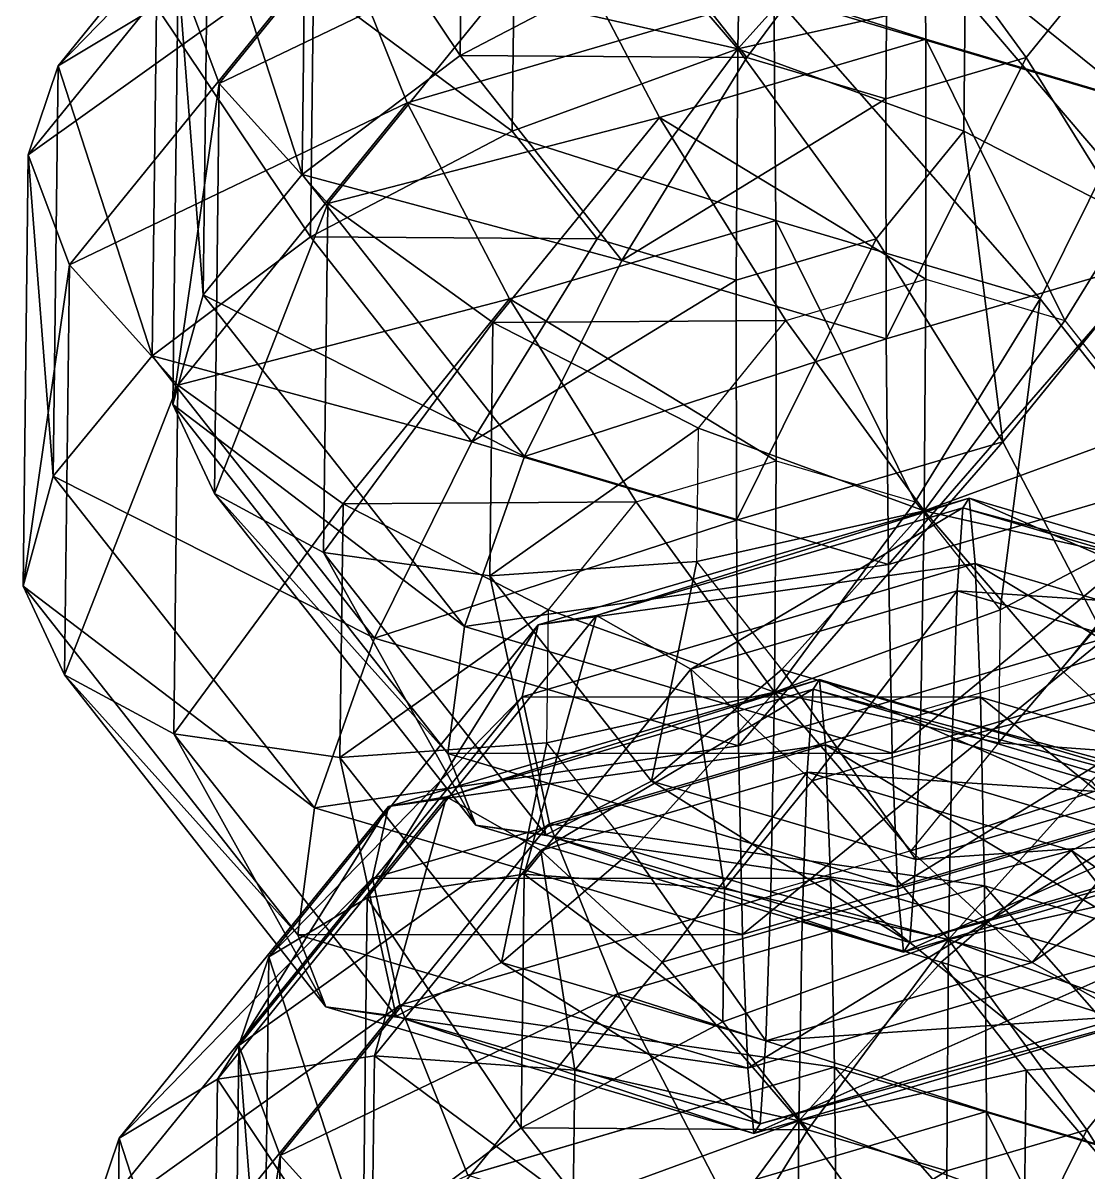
# Model space of a CAD drawing. Header units: metres. Extents: x -232 to 136, y -204 to 253.
# Drawn here: x 70.06 to 111.68, y 101.34 to 146.24 of the extents above; entities that cross this region are included whole.
import ezdxf

# ---------------------------------------------------------------- set-up
doc = ezdxf.new("R2010")
doc.units = ezdxf.units.M

msp = doc.modelspace()

# ---------------------------------------------------------------- linework, layer by layer
for points in [[(81.95224, 157.52379, -596.276), (75.272705, 146.87381, -610.2246), (71.43471, 144.56836, -601.9752), (71.43481, 144.56847, -601.9751)], [(81.32289, 154.72137, -587.3402), (81.95224, 157.52379, -596.276), (71.43471, 144.56836, -601.9752), (71.43481, 144.56847, -601.9751)], [(88.24342, 156.84381, -356.02588), (76.11451, 148.18161, -369.91467), (77.725876, 143.88838, -361.72507), (77.725975, 143.88849, -361.72498)], [(90.90825, 150.21182, -349.942), (88.24342, 156.84381, -356.02588), (77.725876, 143.88838, -361.72507), (77.725975, 143.88849, -361.72498)], [(81.32289, 154.72137, -587.3402), (71.43471, 144.56836, -601.9752), (70.2641, 141.09921, -593.3327), (70.2642, 141.09932, -593.3326)], [(82.393005, 149.76141, -579.4439), (81.32289, 154.72137, -587.3402), (70.2641, 141.09921, -593.3327), (70.2642, 141.09932, -593.3326)], [(81.123116, 153.9562, -386.8066), (87.252815, 154.87228, -393.85544), (87.13338, 144.9752, -398.41647), (87.13348, 144.97531, -398.41638)], [(87.252815, 154.87228, -393.85544), (95.011406, 149.10614, -401.41156), (87.13338, 144.9752, -398.41647), (87.13348, 144.97531, -398.41638)], [(113.57976, 143.12943, -574.1069), (115.92253, 149.76141, -580.3219), (99.21748, 154.70995, -577.60236), (99.21758, 154.71005, -577.60223)], [(113.57976, 143.12943, -574.1069), (99.21748, 154.70995, -577.60236), (99.36959, 147.33891, -571.7935), (99.36969, 147.33902, -571.7934)], [(105.305046, 145.61537, -345.12793), (105.22, 154.42131, -348.37552), (90.90825, 150.21182, -349.942), (90.90835, 150.21193, -349.9419)], [(115.62933, 142.557, -346.8087), (119.43017, 150.21182, -350.68887), (105.22, 154.42131, -348.37552), (105.2201, 154.42142, -348.37543)], [(115.62933, 142.557, -346.8087), (105.22, 154.42131, -348.37552), (105.305046, 145.61537, -345.12793), (105.305145, 145.61548, -345.12784)], [(77.28512, 151.65076, -378.5572), (81.123116, 153.9562, -386.8066), (80.958725, 140.33405, -393.08435), (80.958824, 140.33415, -393.08426)], [(81.123116, 153.9562, -386.8066), (87.13338, 144.9752, -398.41647), (80.958725, 140.33405, -393.08435), (80.958824, 140.33415, -393.08426)], [(98.10775, 153.04428, -619.98157), (97.971245, 145.24005, -625.1944), (92.64114, 151.43642, -620.5799), (92.64124, 151.43652, -620.5798)], [(103.535545, 151.43642, -620.8652), (97.971245, 145.24005, -625.1944), (98.10775, 153.04428, -619.98157), (98.10785, 153.04439, -619.98145)], [(95.011406, 149.10614, -401.41156), (103.821655, 152.32245, -401.77637), (98.32716, 144.89667, -403.43964), (98.32726, 144.89677, -403.43954)], [(98.32716, 144.89667, -403.43964), (103.821655, 152.32245, -401.77637), (103.75496, 143.28879, -404.32324), (103.75506, 143.2889, -404.32315)], [(103.75496, 143.28879, -404.32324), (103.821655, 152.32245, -401.77637), (109.221565, 144.89665, -403.7249), (109.221664, 144.89676, -403.72482)], [(109.221565, 144.89665, -403.7249), (103.821655, 152.32245, -401.77637), (112.63892, 149.10614, -401.87314), (112.63902, 149.10625, -401.87305)], [(76.11451, 148.18161, -369.91467), (77.28512, 151.65076, -378.5572), (77.091866, 135.63695, -385.93713), (77.091965, 135.63705, -385.93704)], [(77.28512, 151.65076, -378.5572), (80.958725, 140.33405, -393.08435), (77.091866, 135.63695, -385.93713), (77.091965, 135.63705, -385.93704)], [(92.64114, 151.43642, -620.5799), (97.971245, 145.24005, -625.1944), (89.223785, 147.22693, -622.43164), (89.223885, 147.22704, -622.4315)], [(106.8513, 147.22693, -622.89325), (97.971245, 145.24005, -625.1944), (103.535545, 151.43642, -620.8652), (103.535645, 151.43652, -620.86505)], [(90.90825, 150.21182, -349.942), (77.725876, 143.88838, -361.72507), (81.9615, 139.19128, -354.79), (81.9616, 139.19139, -354.78992)], [(94.90695, 142.557, -346.26605), (90.90825, 150.21182, -349.942), (81.9615, 139.19128, -354.79), (81.9616, 139.19139, -354.78992)], [(105.305046, 145.61537, -345.12793), (90.90825, 150.21182, -349.942), (94.90695, 142.557, -346.26605), (94.90705, 142.55711, -346.26596)], [(82.393005, 149.76141, -579.4439), (70.2641, 141.09921, -593.3327), (71.87547, 136.80598, -585.14307), (71.87557, 136.80609, -585.14294)], [(85.057846, 143.12943, -573.36), (82.393005, 149.76141, -579.4439), (71.87547, 136.80598, -585.14307), (71.87557, 136.80609, -585.14294)], [(99.36959, 147.33891, -571.7935), (82.393005, 149.76141, -579.4439), (85.057846, 143.12943, -573.36), (85.057945, 143.12953, -573.35986)], [(87.13338, 144.9752, -398.41647), (95.011406, 149.10614, -401.41156), (98.32716, 144.89667, -403.43964), (98.32726, 144.89677, -403.43954)], [(114.16271, 136.9683, -402.81677), (109.221565, 144.89665, -403.7249), (112.63892, 149.10614, -401.87314), (112.63902, 149.10625, -401.87305)], [(76.11451, 148.18161, -369.91467), (77.091866, 135.63695, -385.93713), (75.911316, 131.3437, -377.6744), (75.911415, 131.34381, -377.67432)], [(77.725876, 143.88838, -361.72507), (76.11451, 148.18161, -369.91467), (75.911316, 131.3437, -377.6744), (75.911415, 131.34381, -377.67432)], [(75.272705, 146.87381, -610.2246), (81.402405, 147.78989, -617.27344), (81.282974, 137.8928, -621.8345), (81.28307, 137.89291, -621.83435)], [(81.402405, 147.78989, -617.27344), (89.160995, 142.02374, -624.8295), (81.282974, 137.8928, -621.8345), (81.28307, 137.89291, -621.83435)], [(81.402405, 147.78989, -617.27344), (89.223785, 147.22693, -622.43164), (89.160995, 142.02374, -624.8295), (89.161095, 142.02385, -624.8294)], [(114.81249, 137.89282, -622.71246), (106.8513, 147.22693, -622.89325), (114.93193, 147.78989, -618.1514), (114.93203, 147.79, -618.1513)], [(99.454636, 138.53297, -568.54596), (99.36959, 147.33891, -571.7935), (85.057846, 143.12943, -573.36), (85.057945, 143.12953, -573.35986)], [(109.77892, 135.47461, -570.2267), (113.57976, 143.12943, -574.1069), (99.36959, 147.33891, -571.7935), (99.36969, 147.33902, -571.7934)], [(109.77892, 135.47461, -570.2267), (99.36959, 147.33891, -571.7935), (99.454636, 138.53297, -568.54596), (99.454735, 138.53308, -568.54584)], [(71.43471, 144.56836, -601.9752), (75.272705, 146.87381, -610.2246), (75.108315, 133.25165, -616.5024), (75.10841, 133.25175, -616.50226)], [(75.272705, 146.87381, -610.2246), (81.282974, 137.8928, -621.8345), (75.108315, 133.25165, -616.5024), (75.10841, 133.25175, -616.50226)], [(89.223785, 147.22693, -622.43164), (97.971245, 145.24005, -625.1944), (89.160995, 142.02374, -624.8295), (89.161095, 142.02385, -624.8294)], [(106.78851, 142.02374, -625.29114), (97.971245, 145.24005, -625.1944), (106.8513, 147.22693, -622.89325), (106.8514, 147.22704, -622.8931)], [(114.81249, 137.89282, -622.71246), (106.78851, 142.02374, -625.29114), (106.8513, 147.22693, -622.89325), (106.8514, 147.22704, -622.8931)], [(105.31469, 136.23654, -344.75958), (105.305046, 145.61537, -345.12793), (94.90695, 142.557, -346.26605), (94.90705, 142.55711, -346.26596)], [(110.74249, 134.62868, -345.6432), (115.62933, 142.557, -346.8087), (105.305046, 145.61537, -345.12793), (105.305145, 145.61548, -345.12784)], [(110.74249, 134.62868, -345.6432), (105.305046, 145.61537, -345.12793), (105.31469, 136.23654, -344.75958), (105.31479, 136.23665, -344.7595)], [(89.160995, 142.02374, -624.8295), (97.971245, 145.24005, -625.1944), (92.47675, 137.81427, -626.8576), (92.47685, 137.81438, -626.8575)], [(92.47675, 137.81427, -626.8576), (97.971245, 145.24005, -625.1944), (97.90455, 136.20639, -627.7413), (97.90465, 136.2065, -627.74115)], [(97.90455, 136.20639, -627.7413), (97.971245, 145.24005, -625.1944), (103.371155, 137.81425, -627.1429), (103.371254, 137.81436, -627.14276)], [(103.371155, 137.81425, -627.1429), (97.971245, 145.24005, -625.1944), (106.78851, 142.02374, -625.29114), (106.78861, 142.02385, -625.291)], [(80.958725, 140.33405, -393.08435), (87.13338, 144.9752, -398.41647), (93.44032, 136.96832, -402.27414), (93.44042, 136.96843, -402.27405)], [(87.13338, 144.9752, -398.41647), (98.32716, 144.89667, -403.43964), (93.44032, 136.96832, -402.27414), (93.44042, 136.96843, -402.27405)], [(93.44032, 136.96832, -402.27414), (98.32716, 144.89667, -403.43964), (103.75496, 143.28879, -404.32324), (103.75506, 143.2889, -404.32315)], [(103.76461, 133.90996, -403.9549), (103.75496, 143.28879, -404.32324), (109.221565, 144.89665, -403.7249), (109.221664, 144.89676, -403.72482)], [(103.76461, 133.90996, -403.9549), (109.221565, 144.89665, -403.7249), (114.16271, 136.9683, -402.81677), (114.16281, 136.96841, -402.81668)], [(70.2641, 141.09921, -593.3327), (71.43471, 144.56836, -601.9752), (71.241455, 128.55455, -609.3551), (71.241554, 128.55466, -609.355)], [(71.43471, 144.56836, -601.9752), (75.108315, 133.25165, -616.5024), (71.241455, 128.55455, -609.3551), (71.241554, 128.55466, -609.355)], [(77.725876, 143.88838, -361.72507), (75.911316, 131.3437, -377.6744), (77.53263, 127.87458, -369.10498), (77.53273, 127.87468, -369.1049)], [(81.9615, 139.19128, -354.79), (77.725876, 143.88838, -361.72507), (77.53263, 127.87458, -369.10498), (77.53273, 127.87468, -369.1049)], [(93.44032, 136.96832, -402.27414), (103.75496, 143.28879, -404.32324), (103.76461, 133.90996, -403.9549), (103.76471, 133.91006, -403.9548)], [(85.057846, 143.12943, -573.36), (71.87547, 136.80598, -585.14307), (76.111084, 132.10889, -578.208), (76.11118, 132.109, -578.2079)], [(89.05654, 135.47461, -569.6841), (85.057846, 143.12943, -573.36), (76.111084, 132.10889, -578.208), (76.11118, 132.109, -578.2079)], [(99.454636, 138.53297, -568.54596), (85.057846, 143.12943, -573.36), (89.05654, 135.47461, -569.6841), (89.05664, 135.47472, -569.68396)], [(116.08586, 127.46772, -574.08435), (113.57976, 143.12943, -574.1069), (109.77892, 135.47461, -570.2267), (109.77902, 135.47472, -570.22656)], [(94.90695, 142.557, -346.26605), (81.9615, 139.19128, -354.79), (88.40675, 134.55013, -349.78833), (88.40685, 134.55023, -349.78824)], [(99.84809, 134.62868, -345.3579), (94.90695, 142.557, -346.26605), (88.40675, 134.55013, -349.78833), (88.40685, 134.55023, -349.78824)], [(105.31469, 136.23654, -344.75958), (94.90695, 142.557, -346.26605), (99.84809, 134.62868, -345.3579), (99.84819, 134.62878, -345.35782)], [(114.05825, 130.41919, -347.6713), (115.62933, 142.557, -346.8087), (110.74249, 134.62868, -345.6432), (110.74259, 134.62878, -345.6431)], [(81.282974, 137.8928, -621.8345), (89.160995, 142.02374, -624.8295), (92.47675, 137.81427, -626.8576), (92.47685, 137.81438, -626.8575)], [(108.3123, 129.88591, -626.23474), (103.371155, 137.81425, -627.1429), (106.78851, 142.02374, -625.29114), (106.78861, 142.02385, -625.291)], [(108.3123, 129.88591, -626.23474), (106.78851, 142.02374, -625.29114), (114.81249, 137.89282, -622.71246), (114.81259, 137.89293, -622.71234)], [(70.2641, 141.09921, -593.3327), (71.241455, 128.55455, -609.3551), (70.060905, 124.261314, -601.0924), (70.061005, 124.26141, -601.0923)], [(71.87547, 136.80598, -585.14307), (70.2641, 141.09921, -593.3327), (70.060905, 124.261314, -601.0924), (70.061005, 124.26141, -601.0923)], [(77.091866, 135.63695, -385.93713), (80.958725, 140.33405, -393.08435), (89.63949, 129.3135, -398.39395), (89.63959, 129.31361, -398.39386)], [(80.958725, 140.33405, -393.08435), (93.44032, 136.96832, -402.27414), (89.63949, 129.3135, -398.39395), (89.63959, 129.31361, -398.39386)], [(81.9615, 139.19128, -354.79), (77.53263, 127.87458, -369.10498), (81.79711, 125.56913, -361.06775), (81.79721, 125.56923, -361.06766)], [(88.40675, 134.55013, -349.78833), (81.9615, 139.19128, -354.79), (81.79711, 125.56913, -361.06775), (81.79721, 125.56923, -361.06766)], [(99.46428, 129.15414, -568.17755), (99.454636, 138.53297, -568.54596), (89.05654, 135.47461, -569.6841), (89.05664, 135.47472, -569.68396)], [(104.89208, 127.54627, -569.0612), (109.77892, 135.47461, -570.2267), (99.454636, 138.53297, -568.54596), (99.454735, 138.53308, -568.54584)], [(104.89208, 127.54627, -569.0612), (99.454636, 138.53297, -568.54596), (99.46428, 129.15414, -568.17755), (99.46438, 129.15425, -568.1774)], [(75.108315, 133.25165, -616.5024), (81.282974, 137.8928, -621.8345), (87.58991, 129.88593, -625.69214), (87.59001, 129.88603, -625.692)], [(81.282974, 137.8928, -621.8345), (92.47675, 137.81427, -626.8576), (87.58991, 129.88593, -625.69214), (87.59001, 129.88603, -625.692)], [(112.311, 122.2311, -622.55884), (108.3123, 129.88591, -626.23474), (114.81249, 137.89282, -622.71246), (114.81259, 137.89293, -622.71234)], [(87.58991, 129.88593, -625.69214), (92.47675, 137.81427, -626.8576), (97.90455, 136.20639, -627.7413), (97.90465, 136.2065, -627.74115)], [(97.9142, 126.82755, -627.37286), (97.90455, 136.20639, -627.7413), (103.371155, 137.81425, -627.1429), (103.371254, 137.81436, -627.14276)], [(97.9142, 126.82755, -627.37286), (103.371155, 137.81425, -627.1429), (108.3123, 129.88591, -626.23474), (108.3124, 129.88602, -626.2346)], [(89.63949, 129.3135, -398.39395), (93.44032, 136.96832, -402.27414), (103.76461, 133.90996, -403.9549), (103.76471, 133.91006, -403.9548)], [(103.76461, 133.90996, -403.9549), (103.76461, 133.90996, -403.9549), (93.44032, 136.96832, -402.27414), (93.44042, 136.96843, -402.27405)], [(103.84965, 125.10403, -400.70734), (103.76461, 133.90996, -403.9549), (114.16271, 136.9683, -402.81677), (114.16281, 136.96841, -402.81668)], [(103.84965, 125.10403, -400.70734), (114.16271, 136.9683, -402.81677), (118.16141, 129.3135, -399.14084), (118.16151, 129.31361, -399.14075)], [(71.87547, 136.80598, -585.14307), (70.060905, 124.261314, -601.0924), (71.68222, 120.79218, -592.523), (71.68232, 120.79228, -592.5229)], [(76.111084, 132.10889, -578.208), (71.87547, 136.80598, -585.14307), (71.68222, 120.79218, -592.523), (71.68232, 120.79228, -592.5229)], [(87.58991, 129.88593, -625.69214), (97.90455, 136.20639, -627.7413), (97.9142, 126.82755, -627.37286), (97.9143, 126.82765, -627.37274)], [(105.31469, 136.23654, -344.75958), (105.248, 127.20288, -347.30646), (99.84809, 134.62868, -345.3579), (99.84819, 134.62878, -345.35782)], [(110.74249, 134.62868, -345.6432), (105.248, 127.20288, -347.30646), (105.31469, 136.23654, -344.75958), (105.31479, 136.23665, -344.7595)], [(75.911316, 131.3437, -377.6744), (77.091866, 135.63695, -385.93713), (87.296715, 122.68152, -392.17892), (87.296814, 122.68162, -392.17883)], [(77.091866, 135.63695, -385.93713), (89.63949, 129.3135, -398.39395), (87.296715, 122.68152, -392.17892), (87.296814, 122.68162, -392.17883)], [(89.05654, 135.47461, -569.6841), (76.111084, 132.10889, -578.208), (82.55634, 127.46772, -573.20636), (82.55644, 127.46782, -573.20624)], [(93.99768, 127.54627, -568.77594), (89.05654, 135.47461, -569.6841), (82.55634, 127.46772, -573.20636), (82.55644, 127.46782, -573.20624)], [(99.46428, 129.15414, -568.17755), (89.05654, 135.47461, -569.6841), (93.99768, 127.54627, -568.77594), (93.99778, 127.54637, -568.7758)], [(108.20784, 123.3368, -571.0893), (109.77892, 135.47461, -570.2267), (104.89208, 127.54627, -569.0612), (104.89218, 127.54637, -569.0611)], [(108.20784, 123.3368, -571.0893), (116.08586, 127.46772, -574.08435), (109.77892, 135.47461, -570.2267), (109.77902, 135.47472, -570.22656)], [(88.40675, 134.55013, -349.78833), (81.79711, 125.56913, -361.06775), (88.28732, 124.653046, -354.3494), (88.28742, 124.653145, -354.3493)], [(96.43073, 130.41919, -347.2097), (88.40675, 134.55013, -349.78833), (88.28732, 124.653046, -354.3494), (88.28742, 124.653145, -354.3493)], [(99.84809, 134.62868, -345.3579), (88.40675, 134.55013, -349.78833), (96.43073, 130.41919, -347.2097), (96.43083, 130.4193, -347.2096)], [(99.84809, 134.62868, -345.3579), (105.248, 127.20288, -347.30646), (96.43073, 130.41919, -347.2097), (96.43083, 130.4193, -347.2096)], [(114.05825, 130.41919, -347.6713), (105.248, 127.20288, -347.30646), (110.74249, 134.62868, -345.6432), (110.74259, 134.62878, -345.6431)], [(89.63949, 129.3135, -398.39395), (103.76461, 133.90996, -403.9549), (103.84965, 125.10403, -400.70734), (103.84975, 125.104126, -400.70724)], [(71.241455, 128.55455, -609.3551), (75.108315, 133.25165, -616.5024), (83.78908, 122.2311, -621.81195), (83.78918, 122.2312, -621.8118)], [(75.108315, 133.25165, -616.5024), (87.58991, 129.88593, -625.69214), (83.78908, 122.2311, -621.81195), (83.78918, 122.2312, -621.8118)], [(76.111084, 132.10889, -578.208), (71.68222, 120.79218, -592.523), (75.9467, 118.48673, -584.4857), (75.9468, 118.48683, -584.4856)], [(82.55634, 127.46772, -573.20636), (76.111084, 132.10889, -578.208), (75.9467, 118.48673, -584.4857), (75.9468, 118.48683, -584.4856)], [(75.911316, 131.3437, -377.6744), (87.296715, 122.68152, -392.17892), (86.64133, 117.72157, -384.23743), (86.641426, 117.72167, -384.23734)], [(77.53263, 127.87458, -369.10498), (75.911316, 131.3437, -377.6744), (86.64133, 117.72157, -384.23743), (86.641426, 117.72167, -384.23734)], [(96.43073, 130.41919, -347.2097), (88.28732, 124.653046, -354.3494), (96.36794, 125.215996, -349.60757), (96.36804, 125.216095, -349.60748)], [(96.43073, 130.41919, -347.2097), (105.248, 127.20288, -347.30646), (96.36794, 125.215996, -349.60757), (96.36804, 125.216095, -349.60748)], [(113.99546, 125.215996, -350.06915), (105.248, 127.20288, -347.30646), (114.05825, 130.41919, -347.6713), (114.05835, 130.4193, -347.6712)], [(83.78908, 122.2311, -621.81195), (87.58991, 129.88593, -625.69214), (97.9142, 126.82755, -627.37286), (97.9143, 126.82765, -627.37274)], [(97.9142, 126.82755, -627.37286), (97.9142, 126.82755, -627.37286), (87.58991, 129.88593, -625.69214), (87.59001, 129.88603, -625.692)], [(97.99924, 118.02163, -624.1253), (97.9142, 126.82755, -627.37286), (108.3123, 129.88591, -626.23474), (108.3124, 129.88602, -626.2346)], [(97.99924, 118.02163, -624.1253), (108.3123, 129.88591, -626.23474), (112.311, 122.2311, -622.55884), (112.3111, 122.2312, -622.5587)], [(87.296715, 122.68152, -392.17892), (89.63949, 129.3135, -398.39395), (103.84965, 125.10403, -400.70734), (103.84975, 125.104126, -400.70724)], [(103.84965, 125.10403, -400.70734), (103.84965, 125.10403, -400.70734), (89.63949, 129.3135, -398.39395), (89.63959, 129.31361, -398.39386)], [(99.46428, 129.15414, -568.17755), (99.39759, 120.12048, -570.7244), (93.99768, 127.54627, -568.77594), (93.99778, 127.54637, -568.7758)], [(104.89208, 127.54627, -569.0612), (99.39759, 120.12048, -570.7244), (99.46428, 129.15414, -568.17755), (99.46438, 129.15425, -568.1774)], [(104.00176, 117.73299, -394.89844), (103.84965, 125.10403, -400.70734), (118.16141, 129.3135, -399.14084), (118.16151, 129.31361, -399.14075)], [(104.00176, 117.73299, -394.89844), (118.16141, 129.3135, -399.14084), (120.82624, 122.68152, -393.05695), (120.82634, 122.68162, -393.05685)], [(70.060905, 124.261314, -601.0924), (71.241455, 128.55455, -609.3551), (81.446304, 115.59912, -615.5969), (81.4464, 115.59922, -615.5968)], [(71.241455, 128.55455, -609.3551), (83.78908, 122.2311, -621.81195), (81.446304, 115.59912, -615.5969), (81.4464, 115.59922, -615.5968)], [(77.53263, 127.87458, -369.10498), (86.64133, 117.72157, -384.23743), (87.73748, 114.91914, -375.3468), (87.73758, 114.91924, -375.3467)], [(81.79711, 125.56913, -361.06775), (77.53263, 127.87458, -369.10498), (87.73748, 114.91914, -375.3468), (87.73758, 114.91924, -375.3467)], [(93.99768, 127.54627, -568.77594), (82.55634, 127.46772, -573.20636), (90.58032, 123.3368, -570.6277), (90.58042, 123.3369, -570.62756)], [(107.00437, 127.68877, -280.2333), (92.44711, 123.110794, -291.1754), (90.1799, 122.740234, -282.07483), (90.18, 122.74033, -282.07474)], [(107.240845, 125.14101, -271.20273), (107.00437, 127.68877, -280.2333), (90.1799, 122.740234, -282.07483), (90.18, 122.74033, -282.07474)], [(93.99768, 127.54627, -568.77594), (99.39759, 120.12048, -570.7244), (90.58032, 123.3368, -570.6277), (90.58042, 123.3369, -570.62756)], [(107.00437, 127.68877, -280.2333), (106.758865, 127.32027, -289.60892), (92.44711, 123.110794, -291.1754), (92.44721, 123.11089, -291.17532)], [(108.20784, 123.3368, -571.0893), (99.39759, 120.12048, -570.7244), (104.89208, 127.54627, -569.0612), (104.89218, 127.54637, -569.0611)], [(123.70942, 122.740234, -282.95282), (106.758865, 127.32027, -289.60892), (107.00437, 127.68877, -280.2333), (107.00447, 127.688866, -280.23322)], [(124.80557, 119.93781, -274.0622), (123.70942, 122.740234, -282.95282), (107.00437, 127.68877, -280.2333), (107.00447, 127.688866, -280.23322)], [(124.80557, 119.93781, -274.0622), (107.00437, 127.68877, -280.2333), (107.240845, 125.14101, -271.20273), (107.240944, 125.141106, -271.20264)], [(82.55634, 127.46772, -573.20636), (75.9467, 118.48673, -584.4857), (82.43691, 117.57065, -577.7674), (82.43701, 117.57075, -577.7673)], [(90.58032, 123.3368, -570.6277), (82.55634, 127.46772, -573.20636), (82.43691, 117.57065, -577.7674), (82.43701, 117.57075, -577.7673)], [(106.758865, 127.32027, -289.60892), (96.13026, 121.01323, -299.54996), (92.44711, 123.110794, -291.1754), (92.44721, 123.11089, -291.17532)], [(106.758865, 127.32027, -289.60892), (106.52835, 124.071594, -298.41183), (96.13026, 121.01323, -299.54996), (96.130356, 121.01333, -299.54987)], [(96.36794, 125.215996, -349.60757), (105.248, 127.20288, -347.30646), (99.6837, 121.00652, -351.63565), (99.6838, 121.00662, -351.63556)], [(99.6837, 121.00652, -351.63565), (105.248, 127.20288, -347.30646), (105.111496, 119.39865, -352.5193), (105.111595, 119.39875, -352.5192)], [(105.111496, 119.39865, -352.5193), (105.248, 127.20288, -347.30646), (110.5781, 121.00652, -351.92093), (110.5782, 121.00662, -351.92084)], [(110.5781, 121.00652, -351.92093), (105.248, 127.20288, -347.30646), (113.99546, 125.215996, -350.06915), (113.99556, 125.216095, -350.06906)], [(120.969025, 123.110794, -291.92227), (106.52835, 124.071594, -298.41183), (106.758865, 127.32027, -289.60892), (106.758965, 127.320366, -289.60883)], [(123.70942, 122.740234, -282.95282), (120.969025, 123.110794, -291.92227), (106.758865, 127.32027, -289.60892), (106.758965, 127.320366, -289.60883)], [(108.14505, 118.1336, -573.4872), (115.96643, 117.57065, -578.6454), (116.08586, 127.46772, -574.08435), (116.08596, 127.46782, -574.0842)], [(108.14505, 118.1336, -573.4872), (116.08586, 127.46772, -574.08435), (108.20784, 123.3368, -571.0893), (108.20794, 123.3369, -571.0892)], [(83.78908, 122.2311, -621.81195), (97.9142, 126.82755, -627.37286), (97.99924, 118.02163, -624.1253), (97.99934, 118.02173, -624.1252)], [(81.79711, 125.56913, -361.06775), (87.73748, 114.91914, -375.3468), (90.477875, 114.548584, -366.37735), (90.477974, 114.54868, -366.37726)], [(88.28732, 124.653046, -354.3494), (81.79711, 125.56913, -361.06775), (90.477875, 114.548584, -366.37735), (90.477974, 114.54868, -366.37726)], [(87.296715, 122.68152, -392.17892), (103.84965, 125.10403, -400.70734), (104.00176, 117.73299, -394.89844), (104.00186, 117.733086, -394.89835)], [(96.36794, 125.215996, -349.60757), (88.28732, 124.653046, -354.3494), (94.59426, 116.64615, -358.20703), (94.59436, 116.64625, -358.20694)], [(107.240845, 125.14101, -271.20273), (90.1799, 122.740234, -282.07483), (89.550545, 119.93781, -273.139), (89.550644, 119.93791, -273.13892)], [(107.44514, 119.92639, -263.40118), (107.240845, 125.14101, -271.20273), (89.550545, 119.93781, -273.139), (89.550644, 119.93791, -273.13892)], [(96.36794, 125.215996, -349.60757), (94.59426, 116.64615, -358.20703), (99.6837, 121.00652, -351.63565), (99.6838, 121.00662, -351.63556)], [(124.150185, 114.97786, -266.1207), (124.80557, 119.93781, -274.0622), (107.240845, 125.14101, -271.20273), (107.240944, 125.141106, -271.20264)], [(124.150185, 114.97786, -266.1207), (107.240845, 125.14101, -271.20273), (107.44514, 119.92639, -263.40118), (107.44524, 119.92649, -263.4011)], [(110.5781, 121.00652, -351.92093), (121.81684, 124.653046, -355.2274), (113.99546, 125.215996, -350.06915), (113.99556, 125.216095, -350.06906)], [(88.28732, 124.653046, -354.3494), (90.477875, 114.548584, -366.37735), (94.59426, 116.64615, -358.20703), (94.59436, 116.64625, -358.20694)], [(110.5781, 121.00652, -351.92093), (115.31665, 116.64615, -358.74966), (121.81684, 124.653046, -355.2274), (121.81694, 124.653145, -355.2273)], [(70.060905, 124.261314, -601.0924), (81.446304, 115.59912, -615.5969), (80.79092, 110.639175, -607.6554), (80.791016, 110.639275, -607.6553)], [(71.68222, 120.79218, -592.523), (70.060905, 124.261314, -601.0924), (80.79092, 110.639175, -607.6554), (80.791016, 110.639275, -607.6553)], [(106.52835, 124.071594, -298.41183), (100.8688, 116.652855, -306.3787), (96.13026, 121.01323, -299.54996), (96.130356, 121.01333, -299.54987)], [(106.52835, 124.071594, -298.41183), (106.3354, 118.26073, -305.78033), (100.8688, 116.652855, -306.3787), (100.8689, 116.652954, -306.3786)], [(116.85264, 121.01323, -300.0926), (106.3354, 118.26073, -305.78033), (106.52835, 124.071594, -298.41183), (106.52845, 124.07169, -298.41174)], [(120.969025, 123.110794, -291.92227), (116.85264, 121.01323, -300.0926), (106.52835, 124.071594, -298.41183), (106.52845, 124.07169, -298.41174)], [(90.58032, 123.3368, -570.6277), (82.43691, 117.57065, -577.7674), (90.51753, 118.1336, -573.0256), (90.51763, 118.1337, -573.02545)], [(92.44711, 123.110794, -291.1754), (89.63006, 113.00633, -303.07224), (83.50036, 112.09025, -296.0234), (83.50046, 112.09035, -296.02332)], [(90.1799, 122.740234, -282.07483), (92.44711, 123.110794, -291.1754), (83.50036, 112.09025, -296.0234), (83.50046, 112.09035, -296.02332)], [(92.44711, 123.110794, -291.1754), (96.13026, 121.01323, -299.54996), (89.63006, 113.00633, -303.07224), (89.63016, 113.00643, -303.07214)], [(90.58032, 123.3368, -570.6277), (99.39759, 120.12048, -570.7244), (90.51753, 118.1336, -573.0256), (90.51763, 118.1337, -573.02545)], [(108.14505, 118.1336, -573.4872), (99.39759, 120.12048, -570.7244), (108.20784, 123.3368, -571.0893), (108.20794, 123.3369, -571.0892)], [(90.1799, 122.740234, -282.07483), (83.50036, 112.09025, -296.0234), (79.66236, 109.7848, -287.774), (79.66246, 109.7849, -287.7739)], [(89.550545, 119.93781, -273.139), (90.1799, 122.740234, -282.07483), (79.66236, 109.7848, -287.774), (79.66246, 109.7849, -287.7739)], [(86.64133, 117.72157, -384.23743), (87.296715, 122.68152, -392.17892), (104.00176, 117.73299, -394.89844), (104.00186, 117.733086, -394.89835)], [(104.00176, 117.73299, -394.89844), (104.00176, 117.73299, -394.89844), (87.296715, 122.68152, -392.17892), (87.296814, 122.68162, -392.17883)], [(104.206055, 112.51837, -387.0969), (104.00176, 117.73299, -394.89844), (120.82624, 122.68152, -393.05695), (120.82634, 122.68162, -393.05685)], [(104.206055, 112.51837, -387.0969), (120.82624, 122.68152, -393.05695), (121.896355, 117.721565, -385.1606), (121.896454, 117.721664, -385.16052)], [(81.446304, 115.59912, -615.5969), (83.78908, 122.2311, -621.81195), (97.99924, 118.02163, -624.1253), (97.99934, 118.02173, -624.1252)], [(97.99924, 118.02163, -624.1253), (97.99924, 118.02163, -624.1253), (83.78908, 122.2311, -621.81195), (83.78918, 122.2312, -621.8118)], [(98.15135, 110.65059, -618.31647), (97.99924, 118.02163, -624.1253), (112.311, 122.2311, -622.55884), (112.3111, 122.2312, -622.5587)], [(98.15135, 110.65059, -618.31647), (112.311, 122.2311, -622.55884), (114.97583, 115.59912, -616.4749), (114.97593, 115.59922, -616.4748)], [(71.68222, 120.79218, -592.523), (80.79092, 110.639175, -607.6554), (81.88707, 107.83675, -598.7648), (81.88717, 107.836845, -598.76465)], [(75.9467, 118.48673, -584.4857), (71.68222, 120.79218, -592.523), (81.88707, 107.83675, -598.7648), (81.88717, 107.836845, -598.76465)], [(96.13026, 121.01323, -299.54996), (97.45144, 112.44338, -308.23047), (89.63006, 113.00633, -303.07224), (89.63016, 113.00643, -303.07214)], [(99.6837, 121.00652, -351.63565), (94.59426, 116.64615, -358.20703), (104.91855, 113.58778, -359.8878), (104.91865, 113.58788, -359.8877)], [(96.13026, 121.01323, -299.54996), (100.8688, 116.652855, -306.3787), (97.45144, 112.44338, -308.23047), (97.45154, 112.44348, -308.23038)], [(105.111496, 119.39865, -352.5193), (105.111496, 119.39865, -352.5193), (99.6837, 121.00652, -351.63565), (99.6838, 121.00662, -351.63556)], [(99.6837, 121.00652, -351.63565), (104.91855, 113.58778, -359.8878), (105.111496, 119.39865, -352.5193), (105.111595, 119.39875, -352.5192)], [(105.111496, 119.39865, -352.5193), (115.31665, 116.64615, -358.74966), (110.5781, 121.00652, -351.92093), (110.5782, 121.00662, -351.92084)], [(116.85264, 121.01323, -300.0926), (111.7632, 116.652855, -306.66397), (106.3354, 118.26073, -305.78033), (106.3355, 118.260826, -305.78024)], [(101.15396, 120.60637, -503.65134), (86.5967, 116.0284, -514.59344), (84.32948, 115.65784, -505.49286), (84.32958, 115.657936, -505.49277)], [(101.390434, 118.05861, -494.62076), (101.15396, 120.60637, -503.65134), (84.32948, 115.65784, -505.49286), (84.32958, 115.657936, -505.49277)], [(101.15396, 120.60637, -503.65134), (100.908455, 120.23787, -513.027), (86.5967, 116.0284, -514.59344), (86.5968, 116.028496, -514.5933)], [(117.85901, 115.65784, -506.37085), (100.908455, 120.23787, -513.027), (101.15396, 120.60637, -503.65134), (101.15406, 120.60647, -503.65125)], [(118.95516, 112.855415, -497.48022), (117.85901, 115.65784, -506.37085), (101.15396, 120.60637, -503.65134), (101.15406, 120.60647, -503.65125)], [(118.95516, 112.855415, -497.48022), (101.15396, 120.60637, -503.65134), (101.390434, 118.05861, -494.62076), (101.39053, 118.05871, -494.62067)], [(89.550545, 119.93781, -273.139), (79.66236, 109.7848, -287.774), (78.49175, 106.31567, -279.13147), (78.49185, 106.315765, -279.13138)], [(90.62067, 114.97786, -265.24268), (89.550545, 119.93781, -273.139), (78.49175, 106.31567, -279.13147), (78.49185, 106.315765, -279.13138)], [(100.908455, 120.23787, -513.027), (90.27985, 113.93083, -522.96796), (86.5967, 116.0284, -514.59344), (86.5968, 116.028496, -514.5933)], [(107.44514, 119.92639, -263.40118), (89.550545, 119.93781, -273.139), (90.62067, 114.97786, -265.24268), (90.620766, 114.97796, -265.24258)], [(100.908455, 120.23787, -513.027), (100.67794, 116.9892, -521.82983), (90.27985, 113.93083, -522.96796), (90.279945, 113.93093, -522.96783)], [(90.51753, 118.1336, -573.0256), (99.39759, 120.12048, -570.7244), (93.83329, 113.924126, -575.05365), (93.83339, 113.924225, -575.0535)], [(107.597244, 112.55535, -257.59232), (107.44514, 119.92639, -263.40118), (90.62067, 114.97786, -265.24268), (90.620766, 114.97796, -265.24258)], [(93.83329, 113.924126, -575.05365), (99.39759, 120.12048, -570.7244), (99.261086, 112.31625, -575.93726), (99.261185, 112.31635, -575.93713)], [(99.261086, 112.31625, -575.93726), (99.39759, 120.12048, -570.7244), (104.72769, 113.924126, -575.3389), (104.72779, 113.924225, -575.3388)], [(104.72769, 113.924126, -575.3389), (99.39759, 120.12048, -570.7244), (108.14505, 118.1336, -573.4872), (108.14515, 118.1337, -573.48706)], [(115.118614, 116.0284, -515.34033), (100.67794, 116.9892, -521.82983), (100.908455, 120.23787, -513.027), (100.908554, 120.23797, -513.02686)], [(117.85901, 115.65784, -506.37085), (115.118614, 116.0284, -515.34033), (100.908455, 120.23787, -513.027), (100.908554, 120.23797, -513.02686)], [(121.80741, 108.34588, -259.90567), (124.150185, 114.97786, -266.1207), (107.44514, 119.92639, -263.40118), (107.44524, 119.92649, -263.4011)], [(121.80741, 108.34588, -259.90567), (107.44514, 119.92639, -263.40118), (107.597244, 112.55535, -257.59232), (107.59734, 112.55545, -257.59222)], [(105.111496, 119.39865, -352.5193), (104.91855, 113.58778, -359.8878), (115.31665, 116.64615, -358.74966), (115.31675, 116.64625, -358.74957)], [(75.9467, 118.48673, -584.4857), (81.88707, 107.83675, -598.7648), (84.627464, 107.46619, -589.79535), (84.62756, 107.466286, -589.7952)], [(82.43691, 117.57065, -577.7674), (75.9467, 118.48673, -584.4857), (84.627464, 107.46619, -589.79535), (84.62756, 107.466286, -589.7952)], [(90.51753, 118.1336, -573.0256), (82.43691, 117.57065, -577.7674), (88.74385, 109.56375, -581.62506), (88.74395, 109.56385, -581.62494)], [(90.51753, 118.1336, -573.0256), (88.74385, 109.56375, -581.62506), (93.83329, 113.924126, -575.05365), (93.83339, 113.924225, -575.0535)], [(106.3354, 118.26073, -305.78033), (106.1989, 110.4565, -310.99316), (100.8688, 116.652855, -306.3787), (100.8689, 116.652954, -306.3786)], [(104.72769, 113.924126, -575.3389), (115.96643, 117.57065, -578.6454), (108.14505, 118.1336, -573.4872), (108.14515, 118.1337, -573.48706)], [(111.7632, 116.652855, -306.66397), (106.1989, 110.4565, -310.99316), (106.3354, 118.26073, -305.78033), (106.3355, 118.260826, -305.78024)], [(109.46624, 109.56375, -582.16766), (113.14938, 107.46619, -590.54224), (122.09613, 118.48674, -585.6942), (122.09623, 118.48684, -585.6941)], [(109.46624, 109.56375, -582.16766), (122.09613, 118.48674, -585.6942), (115.96643, 117.57065, -578.6454), (115.96653, 117.57075, -578.64526)], [(81.446304, 115.59912, -615.5969), (97.99924, 118.02163, -624.1253), (98.15135, 110.65059, -618.31647), (98.15145, 110.65069, -618.31635)], [(101.390434, 118.05861, -494.62076), (84.32948, 115.65784, -505.49286), (83.700134, 112.855415, -496.55704), (83.70023, 112.855515, -496.55695)], [(101.59473, 112.843994, -486.8192), (101.390434, 118.05861, -494.62076), (83.700134, 112.855415, -496.55704), (83.70023, 112.855515, -496.55695)], [(86.64133, 117.72157, -384.23743), (104.00176, 117.73299, -394.89844), (104.206055, 112.51837, -387.0969), (104.206154, 112.51847, -387.0968)], [(104.206055, 112.51837, -387.0969), (104.206055, 112.51837, -387.0969), (86.64133, 117.72157, -384.23743), (86.641426, 117.72167, -384.23734)], [(87.73748, 114.91914, -375.3468), (86.64133, 117.72157, -384.23743), (104.206055, 112.51837, -387.0969), (104.206154, 112.51847, -387.0968)], [(118.299774, 107.89546, -489.53873), (118.95516, 112.855415, -497.48022), (101.390434, 118.05861, -494.62076), (101.39053, 118.05871, -494.62067)], [(118.299774, 107.89546, -489.53873), (101.390434, 118.05861, -494.62076), (101.59473, 112.843994, -486.8192), (101.594826, 112.84409, -486.81912)], [(104.44253, 109.97061, -378.0663), (104.206055, 112.51837, -387.0969), (121.896355, 117.721565, -385.1606), (121.896454, 117.721664, -385.16052)], [(104.44253, 109.97061, -378.0663), (121.896355, 117.721565, -385.1606), (121.267006, 114.91914, -376.2248), (121.267105, 114.91924, -376.2247)], [(82.43691, 117.57065, -577.7674), (84.627464, 107.46619, -589.79535), (88.74385, 109.56375, -581.62506), (88.74395, 109.56385, -581.62494)], [(104.72769, 113.924126, -575.3389), (109.46624, 109.56375, -582.16766), (115.96643, 117.57065, -578.6454), (115.96653, 117.57075, -578.64526)], [(100.67794, 116.9892, -521.82983), (95.01839, 109.57046, -529.7967), (90.27985, 113.93083, -522.96796), (90.279945, 113.93093, -522.96783)], [(100.67794, 116.9892, -521.82983), (100.48499, 111.17833, -529.19836), (95.01839, 109.57046, -529.7967), (95.018486, 109.57056, -529.7966)], [(111.00223, 113.93083, -523.5106), (100.48499, 111.17833, -529.19836), (100.67794, 116.9892, -521.82983), (100.67804, 116.989296, -521.8297)], [(115.118614, 116.0284, -515.34033), (111.00223, 113.93083, -523.5106), (100.67794, 116.9892, -521.82983), (100.67804, 116.989296, -521.8297)], [(94.59426, 116.64615, -358.20703), (90.477875, 114.548584, -366.37735), (104.688034, 110.33911, -368.6907), (104.68813, 110.33921, -368.6906)], [(104.91855, 113.58778, -359.8878), (104.91855, 113.58778, -359.8878), (94.59426, 116.64615, -358.20703), (94.59436, 116.64625, -358.20694)], [(94.59426, 116.64615, -358.20703), (104.688034, 110.33911, -368.6907), (104.91855, 113.58778, -359.8878), (104.91865, 113.58788, -359.8877)], [(100.8688, 116.652855, -306.3787), (106.1989, 110.4565, -310.99316), (97.45144, 112.44338, -308.23047), (97.45154, 112.44348, -308.23038)], [(104.91855, 113.58778, -359.8878), (118.999794, 114.548584, -367.1242), (115.31665, 116.64615, -358.74966), (115.31675, 116.64625, -358.74957)], [(115.07896, 112.44338, -308.69205), (106.1989, 110.4565, -310.99316), (111.7632, 116.652855, -306.66397), (111.7633, 116.652954, -306.66388)], [(86.5967, 116.0284, -514.59344), (83.77965, 105.923935, -526.49023), (77.64995, 105.00785, -519.44147), (77.65005, 105.00795, -519.44135)], [(84.32948, 115.65784, -505.49286), (86.5967, 116.0284, -514.59344), (77.64995, 105.00785, -519.44147), (77.65005, 105.00795, -519.44135)], [(86.5967, 116.0284, -514.59344), (90.27985, 113.93083, -522.96796), (83.77965, 105.923935, -526.49023), (83.77975, 105.924034, -526.4901)], [(123.79938, 105.00784, -520.6499), (111.00223, 113.93083, -523.5106), (115.118614, 116.0284, -515.34033), (115.11871, 116.028496, -515.3402)], [(84.32948, 115.65784, -505.49286), (77.64995, 105.00785, -519.44147), (73.81195, 102.7024, -511.19202), (73.81205, 102.7025, -511.19193)], [(83.700134, 112.855415, -496.55704), (84.32948, 115.65784, -505.49286), (73.81195, 102.7024, -511.19202), (73.81205, 102.7025, -511.19193)], [(80.79092, 110.639175, -607.6554), (81.446304, 115.59912, -615.5969), (98.15135, 110.65059, -618.31647), (98.15145, 110.65069, -618.31635)], [(98.15135, 110.65059, -618.31647), (98.15135, 110.65059, -618.31647), (81.446304, 115.59912, -615.5969), (81.4464, 115.59922, -615.5968)], [(98.355644, 105.435974, -610.5149), (98.15135, 110.65059, -618.31647), (114.97583, 115.59912, -616.4749), (114.97593, 115.59922, -616.4748)], [(98.355644, 105.435974, -610.5149), (114.97583, 115.59912, -616.4749), (116.045944, 110.63917, -608.5786), (116.04604, 110.63927, -608.5785)], [(90.62067, 114.97786, -265.24268), (78.49175, 106.31567, -279.13147), (80.10312, 102.02242, -270.94186), (80.10322, 102.02252, -270.94177)], [(93.28549, 108.34588, -259.15878), (90.62067, 114.97786, -265.24268), (80.10312, 102.02242, -270.94186), (80.10322, 102.02252, -270.94177)], [(107.597244, 112.55535, -257.59232), (90.62067, 114.97786, -265.24268), (93.28549, 108.34588, -259.15878), (93.28559, 108.34598, -259.1587)], [(104.44253, 109.97061, -378.0663), (104.44253, 109.97061, -378.0663), (87.73748, 114.91914, -375.3468), (87.73758, 114.91924, -375.3467)], [(87.73748, 114.91914, -375.3468), (104.206055, 112.51837, -387.0969), (104.44253, 109.97061, -378.0663), (104.44263, 109.97071, -378.06622)], [(90.477875, 114.548584, -366.37735), (87.73748, 114.91914, -375.3468), (104.44253, 109.97061, -378.0663), (104.44263, 109.97071, -378.06622)], [(104.688034, 110.33911, -368.6907), (104.688034, 110.33911, -368.6907), (90.477875, 114.548584, -366.37735), (90.477974, 114.54868, -366.37726)], [(90.477875, 114.548584, -366.37735), (104.44253, 109.97061, -378.0663), (104.688034, 110.33911, -368.6907), (104.68813, 110.33921, -368.6906)], [(104.688034, 110.33911, -368.6907), (104.44253, 109.97061, -378.0663), (121.267006, 114.91914, -376.2248), (121.267105, 114.91924, -376.2247)], [(104.688034, 110.33911, -368.6907), (121.267006, 114.91914, -376.2248), (118.999794, 114.548584, -367.1242), (118.99989, 114.54868, -367.1241)], [(104.91855, 113.58778, -359.8878), (104.688034, 110.33911, -368.6907), (118.999794, 114.548584, -367.1242), (118.99989, 114.54868, -367.1241)], [(90.27985, 113.93083, -522.96796), (91.60103, 105.360985, -531.6485), (83.77965, 105.923935, -526.49023), (83.77975, 105.924034, -526.4901)], [(93.83329, 113.924126, -575.05365), (88.74385, 109.56375, -581.62506), (99.06814, 106.50539, -583.3058), (99.06824, 106.505486, -583.30566)], [(90.27985, 113.93083, -522.96796), (95.01839, 109.57046, -529.7967), (91.60103, 105.360985, -531.6485), (91.60113, 105.361084, -531.6484)], [(99.261086, 112.31625, -575.93726), (99.261086, 112.31625, -575.93726), (93.83329, 113.924126, -575.05365), (93.83339, 113.924225, -575.0535)], [(93.83329, 113.924126, -575.05365), (99.06814, 106.50539, -583.3058), (99.261086, 112.31625, -575.93726), (99.261185, 112.31635, -575.93713)], [(99.261086, 112.31625, -575.93726), (109.46624, 109.56375, -582.16766), (104.72769, 113.924126, -575.3389), (104.72779, 113.924225, -575.3388)], [(111.00223, 113.93083, -523.5106), (105.91279, 109.57046, -530.082), (100.48499, 111.17833, -529.19836), (100.48509, 111.17843, -529.19824)], [(117.30917, 105.923935, -527.3683), (105.91279, 109.57046, -530.082), (111.00223, 113.93083, -523.5106), (111.00233, 113.93093, -523.5105)], [(123.79938, 105.00784, -520.6499), (117.30917, 105.923935, -527.3683), (111.00223, 113.93083, -523.5106), (111.00233, 113.93093, -523.5105)], [(83.700134, 112.855415, -496.55704), (73.81195, 102.7024, -511.19202), (72.64134, 99.23327, -502.5495), (72.64144, 99.23337, -502.5494)], [(84.77025, 107.89546, -488.6607), (83.700134, 112.855415, -496.55704), (72.64134, 99.23327, -502.5495), (72.64144, 99.23337, -502.5494)], [(83.50036, 112.09025, -296.0234), (89.63006, 113.00633, -303.07224), (89.51062, 103.10926, -307.63327), (89.51072, 103.10936, -307.63318)], [(101.59473, 112.843994, -486.8192), (83.700134, 112.855415, -496.55704), (84.77025, 107.89546, -488.6607), (84.77035, 107.89556, -488.6606)], [(101.74683, 105.47295, -481.01035), (101.59473, 112.843994, -486.8192), (84.77025, 107.89546, -488.6607), (84.77035, 107.89556, -488.6606)], [(89.63006, 113.00633, -303.07224), (97.38865, 107.24018, -310.62836), (89.51062, 103.10926, -307.63327), (89.51072, 103.10936, -307.63318)], [(89.63006, 113.00633, -303.07224), (97.45144, 112.44338, -308.23047), (97.38865, 107.24018, -310.62836), (97.38875, 107.24028, -310.62827)], [(115.957, 101.26348, -483.3237), (118.299774, 107.89546, -489.53873), (101.59473, 112.843994, -486.8192), (101.594826, 112.84409, -486.81912)], [(115.957, 101.26348, -483.3237), (101.59473, 112.843994, -486.8192), (101.74683, 105.47295, -481.01035), (101.74693, 105.47305, -481.01025)], [(107.68229, 103.74943, -254.34473), (107.597244, 112.55535, -257.59232), (93.28549, 108.34588, -259.15878), (93.28559, 108.34598, -259.1587)], [(97.45144, 112.44338, -308.23047), (106.1989, 110.4565, -310.99316), (97.38865, 107.24018, -310.62836), (97.38875, 107.24028, -310.62827)], [(99.261086, 112.31625, -575.93726), (99.06814, 106.50539, -583.3058), (109.46624, 109.56375, -582.16766), (109.46634, 109.56385, -582.16754)], [(115.01617, 107.24018, -311.08994), (106.1989, 110.4565, -310.99316), (115.07896, 112.44338, -308.69205), (115.079056, 112.44348, -308.69196)], [(118.00658, 100.69106, -256.02548), (121.80741, 108.34588, -259.90567), (107.597244, 112.55535, -257.59232), (107.59734, 112.55545, -257.59222)], [(118.00658, 100.69106, -256.02548), (107.597244, 112.55535, -257.59232), (107.68229, 103.74943, -254.34473), (107.68239, 103.74953, -254.34462)], [(79.66236, 109.7848, -287.774), (83.50036, 112.09025, -296.0234), (83.33597, 98.468094, -302.30115), (83.33607, 98.46819, -302.30106)], [(83.50036, 112.09025, -296.0234), (89.51062, 103.10926, -307.63327), (83.33597, 98.468094, -302.30115), (83.33607, 98.46819, -302.30106)], [(100.48499, 111.17833, -529.19836), (100.34849, 103.3741, -534.4112), (95.01839, 109.57046, -529.7967), (95.018486, 109.57056, -529.7966)], [(105.91279, 109.57046, -530.082), (100.34849, 103.3741, -534.4112), (100.48499, 111.17833, -529.19836), (100.48509, 111.17843, -529.19824)], [(80.79092, 110.639175, -607.6554), (98.15135, 110.65059, -618.31647), (98.355644, 105.435974, -610.5149), (98.35574, 105.43607, -610.5148)], [(98.355644, 105.435974, -610.5149), (98.355644, 105.435974, -610.5149), (80.79092, 110.639175, -607.6554), (80.791016, 110.639275, -607.6553)], [(81.88707, 107.83675, -598.7648), (80.79092, 110.639175, -607.6554), (98.355644, 105.435974, -610.5149), (98.35574, 105.43607, -610.5148)], [(98.59212, 102.888214, -601.4843), (98.355644, 105.435974, -610.5149), (116.045944, 110.63917, -608.5786), (116.04604, 110.63927, -608.5785)], [(98.59212, 102.888214, -601.4843), (116.045944, 110.63917, -608.5786), (115.416595, 107.83675, -599.6428), (115.416695, 107.836845, -599.6427)], [(97.38865, 107.24018, -310.62836), (106.1989, 110.4565, -310.99316), (100.70441, 103.03071, -312.65643), (100.704506, 103.03081, -312.65634)], [(100.70441, 103.03071, -312.65643), (106.1989, 110.4565, -310.99316), (106.1322, 101.42283, -313.54004), (106.1323, 101.42293, -313.53995)], [(106.1322, 101.42283, -313.54004), (106.1989, 110.4565, -310.99316), (111.59881, 103.03071, -312.9417), (111.59891, 103.03081, -312.94162)], [(111.59881, 103.03071, -312.9417), (106.1989, 110.4565, -310.99316), (115.01617, 107.24018, -311.08994), (115.016266, 107.24028, -311.08984)], [(78.49175, 106.31567, -279.13147), (79.66236, 109.7848, -287.774), (79.46911, 93.771, -295.15393), (79.46921, 93.7711, -295.15384)], [(79.66236, 109.7848, -287.774), (83.33597, 98.468094, -302.30115), (79.46911, 93.771, -295.15393), (79.46921, 93.7711, -295.15384)], [(88.74385, 109.56375, -581.62506), (84.627464, 107.46619, -589.79535), (98.83762, 103.256714, -592.1087), (98.83772, 103.25681, -592.1086)], [(99.06814, 106.50539, -583.3058), (99.06814, 106.50539, -583.3058), (88.74385, 109.56375, -581.62506), (88.74395, 109.56385, -581.62494)], [(88.74385, 109.56375, -581.62506), (98.83762, 103.256714, -592.1087), (99.06814, 106.50539, -583.3058), (99.06824, 106.505486, -583.30566)], [(95.01839, 109.57046, -529.7967), (100.34849, 103.3741, -534.4112), (91.60103, 105.360985, -531.6485), (91.60113, 105.361084, -531.6484)], [(99.06814, 106.50539, -583.3058), (113.14938, 107.46619, -590.54224), (109.46624, 109.56375, -582.16766), (109.46634, 109.56385, -582.16754)], [(109.228546, 105.360985, -532.1101), (100.34849, 103.3741, -534.4112), (105.91279, 109.57046, -530.082), (105.91289, 109.57056, -530.08185)], [(117.30917, 105.923935, -527.3683), (109.228546, 105.360985, -532.1101), (105.91279, 109.57046, -530.082), (105.91289, 109.57056, -530.08185)], [(93.28549, 108.34588, -259.15878), (80.10312, 102.02242, -270.94186), (84.338745, 97.32533, -264.0068), (84.338844, 97.32543, -264.0067)], [(97.284195, 100.69106, -255.48285), (93.28549, 108.34588, -259.15878), (84.338745, 97.32533, -264.0068), (84.338844, 97.32543, -264.0067)], [(107.68229, 103.74943, -254.34473), (93.28549, 108.34588, -259.15878), (97.284195, 100.69106, -255.48285), (97.284294, 100.69116, -255.48274)], [(84.77025, 107.89546, -488.6607), (72.64134, 99.23327, -502.5495), (74.252716, 94.940025, -494.3599), (74.252815, 94.940125, -494.3598)], [(87.43509, 101.26348, -482.5768), (84.77025, 107.89546, -488.6607), (74.252716, 94.940025, -494.3599), (74.252815, 94.940125, -494.3598)], [(98.59212, 102.888214, -601.4843), (98.59212, 102.888214, -601.4843), (81.88707, 107.83675, -598.7648), (81.88717, 107.836845, -598.76465)], [(81.88707, 107.83675, -598.7648), (98.355644, 105.435974, -610.5149), (98.59212, 102.888214, -601.4843), (98.59222, 102.88831, -601.4842)], [(84.627464, 107.46619, -589.79535), (81.88707, 107.83675, -598.7648), (98.59212, 102.888214, -601.4843), (98.59222, 102.88831, -601.4842)], [(101.74683, 105.47295, -481.01035), (84.77025, 107.89546, -488.6607), (87.43509, 101.26348, -482.5768), (87.43519, 101.26358, -482.57672)], [(98.83762, 103.256714, -592.1087), (98.59212, 102.888214, -601.4843), (115.416595, 107.83675, -599.6428), (115.416695, 107.836845, -599.6427)], [(98.83762, 103.256714, -592.1087), (115.416595, 107.83675, -599.6428), (113.14938, 107.46619, -590.54224), (113.14948, 107.466286, -590.5421)], [(98.83762, 103.256714, -592.1087), (98.83762, 103.256714, -592.1087), (84.627464, 107.46619, -589.79535), (84.62756, 107.466286, -589.7952)], [(84.627464, 107.46619, -589.79535), (98.59212, 102.888214, -601.4843), (98.83762, 103.256714, -592.1087), (98.83772, 103.25681, -592.1086)], [(99.06814, 106.50539, -583.3058), (98.83762, 103.256714, -592.1087), (113.14938, 107.46619, -590.54224), (113.14948, 107.466286, -590.5421)], [(89.51062, 103.10926, -307.63327), (97.38865, 107.24018, -310.62836), (100.70441, 103.03071, -312.65643), (100.704506, 103.03081, -312.65634)], [(116.539955, 95.10236, -312.03357), (111.59881, 103.03071, -312.9417), (115.01617, 107.24018, -311.08994), (115.016266, 107.24028, -311.08984)], [(78.49175, 106.31567, -279.13147), (79.46911, 93.771, -295.15393), (78.28856, 89.47776, -286.8912), (78.28866, 89.47786, -286.8911)], [(80.10312, 102.02242, -270.94186), (78.49175, 106.31567, -279.13147), (78.28856, 89.47776, -286.8912), (78.28866, 89.47786, -286.8911)], [(77.64995, 105.00785, -519.44147), (83.77965, 105.923935, -526.49023), (83.66022, 96.02686, -531.05133), (83.66032, 96.02696, -531.0512)], [(83.77965, 105.923935, -526.49023), (91.53824, 100.15778, -534.0464), (83.66022, 96.02686, -531.05133), (83.66032, 96.02696, -531.0512)], [(83.77965, 105.923935, -526.49023), (91.60103, 105.360985, -531.6485), (91.53824, 100.15778, -534.0464), (91.53834, 100.15788, -534.04626)], [(117.189735, 96.02686, -531.9293), (109.228546, 105.360985, -532.1101), (117.30917, 105.923935, -527.3683), (117.30927, 105.924034, -527.36816)], [(101.83188, 96.66703, -477.76276), (101.74683, 105.47295, -481.01035), (87.43509, 101.26348, -482.5768), (87.43519, 101.26358, -482.57672)], [(91.60103, 105.360985, -531.6485), (100.34849, 103.3741, -534.4112), (91.53824, 100.15778, -534.0464), (91.53834, 100.15788, -534.04626)], [(109.16576, 100.15778, -534.50793), (100.34849, 103.3741, -534.4112), (109.228546, 105.360985, -532.1101), (109.228645, 105.361084, -532.11)], [(112.156166, 93.608665, -479.4435), (115.957, 101.26348, -483.3237), (101.74683, 105.47295, -481.01035), (101.74693, 105.47305, -481.01025)], [(112.156166, 93.608665, -479.4435), (101.74683, 105.47295, -481.01035), (101.83188, 96.66703, -477.76276), (101.83198, 96.66713, -477.76266)], [(117.189735, 96.02686, -531.9293), (109.16576, 100.15778, -534.50793), (109.228546, 105.360985, -532.1101), (109.228645, 105.361084, -532.11)], [(73.81195, 102.7024, -511.19202), (77.64995, 105.00785, -519.44147), (77.48556, 91.3857, -525.7192), (77.48566, 91.385796, -525.71906)], [(77.64995, 105.00785, -519.44147), (83.66022, 96.02686, -531.05133), (77.48556, 91.3857, -525.7192), (77.48566, 91.385796, -525.71906)], [(107.69193, 94.3706, -253.97636), (107.68229, 103.74943, -254.34473), (97.284195, 100.69106, -255.48285), (97.284294, 100.69116, -255.48274)], [(113.119736, 92.76272, -254.85999), (118.00658, 100.69106, -256.02548), (107.68229, 103.74943, -254.34473), (107.68239, 103.74953, -254.34462)], [(113.119736, 92.76272, -254.85999), (107.68229, 103.74943, -254.34473), (107.69193, 94.3706, -253.97636), (107.69203, 94.3707, -253.97626)], [(91.53824, 100.15778, -534.0464), (100.34849, 103.3741, -534.4112), (94.854, 95.94831, -536.07446), (94.854095, 95.94841, -536.07434)], [(94.854, 95.94831, -536.07446), (100.34849, 103.3741, -534.4112), (100.28179, 94.34043, -536.95807), (100.28189, 94.34053, -536.95795)], [(100.28179, 94.34043, -536.95807), (100.34849, 103.3741, -534.4112), (105.7484, 95.94831, -536.35974), (105.7485, 95.94841, -536.3596)], [(105.7484, 95.94831, -536.35974), (100.34849, 103.3741, -534.4112), (109.16576, 100.15778, -534.50793), (109.165855, 100.15788, -534.5078)], [(83.33597, 98.468094, -302.30115), (89.51062, 103.10926, -307.63327), (95.817566, 95.10236, -311.49094), (95.817665, 95.10246, -311.49084)], [(89.51062, 103.10926, -307.63327), (100.70441, 103.03071, -312.65643), (95.817566, 95.10236, -311.49094), (95.817665, 95.10246, -311.49084)], [(95.817566, 95.10236, -311.49094), (100.70441, 103.03071, -312.65643), (106.1322, 101.42283, -313.54004), (106.1323, 101.42293, -313.53995)], [(106.14185, 92.044, -313.1717), (106.1322, 101.42283, -313.54004), (111.59881, 103.03071, -312.9417), (111.59891, 103.03081, -312.94162)], [(106.14185, 92.044, -313.1717), (111.59881, 103.03071, -312.9417), (116.539955, 95.10236, -312.03357), (116.540054, 95.10246, -312.03348)], [(72.64134, 99.23327, -502.5495), (73.81195, 102.7024, -511.19202), (73.6187, 86.68861, -518.57196), (73.6188, 86.688705, -518.57184)], [(73.81195, 102.7024, -511.19202), (77.48556, 91.3857, -525.7192), (73.6187, 86.68861, -518.57196), (73.6188, 86.688705, -518.57184)], [(80.10312, 102.02242, -270.94186), (78.28856, 89.47776, -286.8912), (79.909874, 86.00863, -278.32178), (79.90997, 86.00873, -278.3217)], [(84.338745, 97.32533, -264.0068), (80.10312, 102.02242, -270.94186), (79.909874, 86.00863, -278.32178), (79.90997, 86.00873, -278.3217)], [(95.817566, 95.10236, -311.49094), (106.1322, 101.42283, -313.54004), (106.14185, 92.044, -313.1717), (106.14195, 92.0441, -313.1716)]]:
    msp.add_3dface(points)

doc.saveas('drawing.dxf')
